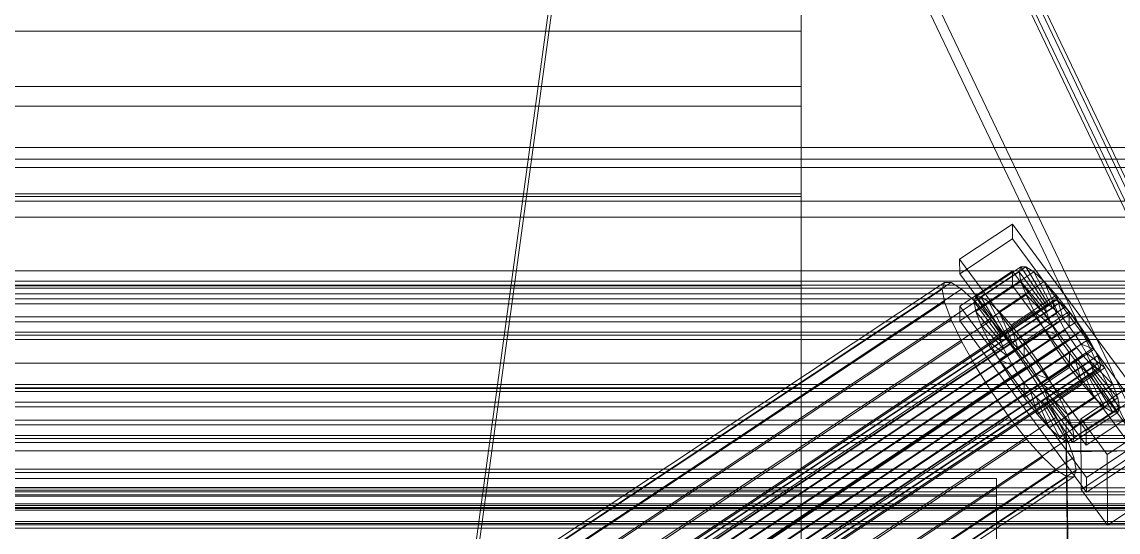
# Model space of a CAD drawing. Header units: millimetres. Extents: x -1970 to 59977, y -50268 to 6837.
# Drawn here: x 130.5 to 369, y -32483.7 to -32372.7 of the extents above; entities that cross this region are included whole.
import ezdxf

# ---------------------------------------------------------------- set-up
doc = ezdxf.new("R2010")
doc.units = ezdxf.units.MM
for name, color, linetype, lineweight in [('frontal_C01', 7, 'Continuous', 0), ('frontal_C02', 7, 'Continuous', 0), ('frontal_C03', 7, 'Continuous', 0), ('frontal_C03-dry', 7, 'Continuous', 0)]:
    doc.layers.add(name, color=color, linetype=linetype, lineweight=lineweight)

msp = doc.modelspace()

# ---------------------------------------------------------------- linework, layer by layer
at = {"layer": 'frontal_C01'}
for p, q in [((420.886, -32512.326), (280.886, -32218.645)), ((420.886, -32517.449), (280.886, -32223.768)), ((299.114, -32258.872), (439.114, -32552.554)), ((439.114, -32557.676), (299.114, -32263.995)), ((420.886, -32560.352), (280.886, -32266.671)), ((420.886, -32565.475), (280.886, -32271.794)), ((228.298, -32493.072), (250, -32333.634)), ((250, -32339.322), (228.298, -32498.76)), ((300, -32348.614), (300, -32374.772)), ((300, -32391.081), (300, -32360.146)), ((300, -32374.772), (-300, -32374.772)), ((300, -32374.772), (300, -32410.142)), ((300, -32391.081), (-300, -32391.081)), ((300, -32430.117), (300, -32391.081)), ((300, -32410.142), (-300, -32410.142)), ((300, -32410.142), (300, -32452.313)), ((334.501, -32424.322), (345.969, -32416.71)), ((345.969, -32416.71), (345.981, -32419.912)), ((345.969, -32416.71), (373.501, -32453.949)), ((345.981, -32419.912), (334.513, -32427.524)), ((373.513, -32457.151), (345.981, -32419.912)), ((334.513, -32427.524), (334.501, -32424.322)), ((362.033, -32461.561), (334.501, -32424.322)), ((338.005, -32432.533), (347.835, -32426.008)), ((339.088, -32432.538), (348.918, -32426.014)), ((347.835, -32426.008), (347.47, -32427.081)), ((348.918, -32426.014), (347.835, -32426.008)), ((347.835, -32426.008), (353.378, -32434.331)), ((350.645, -32427.096), (348.918, -32426.014)), ((348.918, -32426.014), (353.892, -32434.333)), ((334.513, -32427.524), (362.045, -32464.762)), ((334.539, -32434.567), (346.008, -32426.956)), ((337.64, -32433.605), (347.47, -32427.081)), ((340.816, -32433.621), (350.645, -32427.096)), ((346.008, -32426.956), (346.02, -32430.157)), ((346.008, -32426.956), (373.539, -32464.195)), ((347.47, -32427.081), (353.205, -32434.839)), ((347.47, -32427.081), (347.847, -32429.157)), ((352.899, -32429.183), (350.645, -32427.096)), ((350.645, -32427.096), (354.71, -32434.846)), ((300, -32430.117), (-300, -32430.117)), ((146.383, -32553.146), (330.692, -32430.815)), ((146.872, -32551.713), (331.181, -32429.381)), ((148.32, -32551.72), (332.629, -32429.388)), ((150.629, -32553.167), (334.938, -32430.836)), ((300, -32474.592), (300, -32430.117)), ((331.181, -32429.381), (330.692, -32430.815)), ((330.692, -32430.815), (331.197, -32433.591)), ((332.629, -32429.388), (331.181, -32429.381)), ((334.938, -32430.836), (332.629, -32429.388)), ((346.02, -32430.157), (334.551, -32437.769)), ((337.95, -32433.624), (334.938, -32430.836)), ((338.017, -32435.682), (347.847, -32429.157)), ((343.069, -32435.707), (352.899, -32429.183)), ((373.551, -32467.396), (346.02, -32430.157)), ((347.847, -32429.157), (353.384, -32435.822)), ((347.847, -32429.157), (348.941, -32432.097)), ((355.525, -32432.13), (352.899, -32429.183)), ((352.899, -32429.183), (355.777, -32435.834)), ((141.045, -32575.656), (354.844, -32433.751)), ((141.218, -32575.148), (355.017, -32433.243)), ((141.731, -32575.15), (355.53, -32433.246)), ((142.549, -32575.663), (356.348, -32433.759)), ((146.887, -32555.922), (331.197, -32433.591)), ((153.641, -32555.956), (337.95, -32433.624)), ((331.197, -32433.591), (332.659, -32437.521)), ((337.64, -32433.605), (338.005, -32432.533)), ((343.376, -32441.363), (337.64, -32433.605)), ((338.017, -32435.682), (337.64, -32433.605)), ((341.461, -32437.565), (337.95, -32433.624)), ((343.549, -32440.855), (338.005, -32432.533)), ((338.005, -32432.533), (339.088, -32432.538)), ((344.062, -32440.858), (339.088, -32432.538)), ((339.088, -32432.538), (340.816, -32433.621)), ((339.111, -32438.621), (348.941, -32432.097)), ((344.88, -32441.371), (340.816, -32433.621)), ((340.816, -32433.621), (343.069, -32435.707)), ((345.695, -32438.654), (355.525, -32432.13)), ((348.941, -32432.097), (353.902, -32437.215)), ((348.941, -32432.097), (350.678, -32435.7)), ((355.017, -32433.243), (354.844, -32433.751)), ((354.844, -32433.751), (355.022, -32434.735)), ((355.53, -32433.246), (355.017, -32433.243)), ((358.345, -32435.738), (355.525, -32432.13)), ((355.525, -32432.13), (357.021, -32437.231)), ((356.348, -32433.759), (355.53, -32433.246)), ((357.415, -32434.747), (356.348, -32433.759)), ((141.224, -32576.64), (355.022, -32434.735)), ((141.742, -32578.032), (355.541, -32436.128)), ((143.617, -32576.651), (357.415, -32434.747)), ((144.861, -32578.048), (358.659, -32436.143)), ((334.551, -32437.769), (334.539, -32434.567)), ((362.071, -32471.806), (334.539, -32434.567)), ((343.554, -32442.347), (338.017, -32435.682)), ((339.111, -32438.621), (338.017, -32435.682)), ((340.848, -32442.224), (350.678, -32435.7)), ((345.947, -32442.359), (343.069, -32435.707)), ((343.069, -32435.707), (345.695, -32438.654)), ((353.205, -32434.839), (343.376, -32441.363)), ((353.378, -32434.331), (343.549, -32440.855)), ((353.384, -32435.822), (343.554, -32442.347)), ((353.892, -32434.333), (344.062, -32440.858)), ((354.71, -32434.846), (344.88, -32441.371)), ((355.777, -32435.834), (345.947, -32442.359)), ((358.345, -32435.738), (348.515, -32442.262)), ((350.678, -32435.7), (354.725, -32438.921)), ((350.678, -32435.7), (352.938, -32439.719)), ((353.205, -32434.839), (353.378, -32434.331)), ((353.384, -32435.822), (353.205, -32434.839)), ((353.378, -32434.331), (353.892, -32434.333)), ((353.902, -32437.215), (353.384, -32435.822)), ((353.892, -32434.333), (354.71, -32434.846)), ((354.71, -32434.846), (355.777, -32435.834)), ((355.022, -32434.735), (355.541, -32436.128)), ((355.541, -32436.128), (356.363, -32437.834)), ((355.777, -32435.834), (357.021, -32437.231)), ((358.659, -32436.143), (357.415, -32434.747)), ((358.357, -32438.94), (358.345, -32435.738)), ((361.166, -32439.76), (358.345, -32435.738)), ((359.995, -32437.852), (358.659, -32436.143)), ((142.565, -32579.738), (356.363, -32437.834)), ((359.995, -32437.852), (146.196, -32579.757)), ((148.35, -32559.852), (332.659, -32437.521)), ((157.152, -32559.896), (341.461, -32437.565)), ((332.659, -32437.521), (334.981, -32442.337)), ((334.551, -32437.769), (362.083, -32475.008)), ((345.231, -32442.388), (341.461, -32437.565)), ((353.902, -32437.215), (344.073, -32443.739)), ((357.021, -32437.231), (347.191, -32443.755)), ((354.725, -32438.921), (353.902, -32437.215)), ((356.363, -32437.834), (357.434, -32439.738)), ((357.021, -32437.231), (358.357, -32438.94)), ((361.332, -32439.757), (359.995, -32437.852)), ((143.635, -32581.642), (357.434, -32439.738)), ((147.533, -32581.662), (361.332, -32439.757)), ((344.073, -32443.739), (339.111, -32438.621)), ((340.848, -32442.224), (339.111, -32438.621)), ((343.108, -32446.243), (352.938, -32439.719)), ((343.549, -32440.855), (343.376, -32441.363)), ((344.062, -32440.858), (343.549, -32440.855)), ((344.88, -32441.371), (344.062, -32440.858)), ((354.725, -32438.921), (344.895, -32445.446)), ((347.191, -32443.755), (345.695, -32438.654)), ((345.695, -32438.654), (348.515, -32442.262)), ((355.796, -32440.825), (345.966, -32447.35)), ((348.527, -32445.464), (358.357, -32438.94)), ((359.693, -32440.845), (349.863, -32447.369)), ((351.336, -32446.284), (361.166, -32439.76)), ((352.938, -32439.719), (355.796, -32440.825)), ((352.938, -32439.719), (355.569, -32443.882)), ((355.796, -32440.825), (354.725, -32438.921)), ((357.042, -32442.797), (355.796, -32440.825)), ((357.434, -32439.738), (358.68, -32441.71)), ((358.357, -32438.94), (359.693, -32440.845)), ((361.166, -32439.76), (359.693, -32440.845)), ((359.693, -32440.845), (360.939, -32442.817)), ((363.797, -32443.923), (361.166, -32439.76)), ((362.578, -32441.729), (361.332, -32439.757)), ((144.881, -32583.614), (358.68, -32441.71)), ((148.779, -32583.634), (362.578, -32441.729)), ((150.672, -32564.668), (334.981, -32442.337)), ((345.231, -32442.388), (160.922, -32564.719)), ((334.981, -32442.337), (338.003, -32447.71)), ((344.895, -32445.446), (340.848, -32442.224)), ((343.108, -32446.243), (340.848, -32442.224)), ((343.376, -32441.363), (343.554, -32442.347)), ((343.554, -32442.347), (344.073, -32443.739)), ((345.947, -32442.359), (344.88, -32441.371)), ((349.002, -32447.765), (345.231, -32442.388)), ((347.191, -32443.755), (345.947, -32442.359)), ((357.042, -32442.797), (347.212, -32449.322)), ((348.515, -32442.262), (348.527, -32445.464)), ((348.515, -32442.262), (351.336, -32446.284)), ((360.939, -32442.817), (351.109, -32449.341)), ((355.569, -32443.882), (357.042, -32442.797)), ((358.378, -32444.703), (357.042, -32442.797)), ((358.68, -32441.71), (360.017, -32443.615)), ((363.797, -32443.923), (360.939, -32442.817)), ((360.939, -32442.817), (362.01, -32444.721)), ((363.648, -32443.633), (362.578, -32441.729)), ((146.218, -32585.52), (360.017, -32443.615)), ((147.554, -32587.229), (361.352, -32445.324)), ((149.85, -32585.538), (363.648, -32443.633)), ((150.672, -32587.244), (364.471, -32445.34)), ((344.073, -32443.739), (344.895, -32445.446)), ((344.895, -32445.446), (345.966, -32447.35)), ((345.739, -32450.406), (355.569, -32443.882)), ((348.527, -32445.464), (347.191, -32443.755)), ((349.863, -32447.369), (348.527, -32445.464)), ((358.378, -32444.703), (348.548, -32451.227)), ((362.01, -32444.721), (352.18, -32451.245)), ((353.967, -32450.447), (363.797, -32443.923)), ((355.569, -32443.882), (358.39, -32447.904)), ((358.39, -32447.904), (358.378, -32444.703)), ((359.714, -32446.412), (358.378, -32444.703)), ((360.017, -32443.615), (361.352, -32445.324)), ((361.352, -32445.324), (362.596, -32446.72)), ((366.057, -32447.943), (362.01, -32444.721)), ((362.01, -32444.721), (362.833, -32446.427)), ((364.471, -32445.34), (363.648, -32443.633)), ((366.057, -32447.943), (363.797, -32443.923)), ((364.989, -32446.732), (364.471, -32445.34)), ((148.798, -32588.625), (362.596, -32446.72)), ((149.865, -32589.613), (363.664, -32447.708)), ((151.191, -32588.637), (364.989, -32446.732)), ((151.369, -32589.62), (365.168, -32447.716)), ((153.694, -32570.042), (338.003, -32447.71)), ((164.693, -32570.096), (349.002, -32447.765)), ((338.003, -32447.71), (341.52, -32453.275)), ((345.966, -32447.35), (343.108, -32446.243)), ((345.739, -32450.406), (343.108, -32446.243)), ((345.966, -32447.35), (347.212, -32449.322)), ((348.56, -32454.429), (358.39, -32447.904)), ((352.519, -32453.33), (349.002, -32447.765)), ((349.863, -32447.369), (351.336, -32446.284)), ((351.109, -32449.341), (349.863, -32447.369)), ((359.714, -32446.412), (349.884, -32452.936)), ((360.958, -32447.808), (351.128, -32454.332)), ((351.336, -32446.284), (353.967, -32450.447)), ((362.833, -32446.427), (353.003, -32452.951)), ((363.351, -32447.82), (353.521, -32454.344)), ((356.228, -32454.467), (366.057, -32447.943)), ((358.39, -32447.904), (361.21, -32451.512)), ((361.21, -32451.512), (359.714, -32446.412)), ((360.958, -32447.808), (359.714, -32446.412)), ((363.836, -32454.46), (360.958, -32447.808)), ((362.025, -32448.796), (360.958, -32447.808)), ((362.596, -32446.72), (363.664, -32447.708)), ((367.794, -32451.545), (362.833, -32446.427)), ((362.833, -32446.427), (363.351, -32447.82)), ((368.888, -32454.485), (363.351, -32447.82)), ((363.351, -32447.82), (363.53, -32448.803)), ((363.664, -32447.708), (364.482, -32448.221)), ((365.168, -32447.716), (364.989, -32446.732)), ((364.995, -32448.224), (365.168, -32447.716)), ((367.794, -32451.545), (366.057, -32447.943)), ((150.683, -32590.126), (364.482, -32448.221)), ((151.196, -32590.128), (364.995, -32448.224)), ((347.212, -32449.322), (345.739, -32450.406)), ((348.56, -32454.429), (345.739, -32450.406)), ((347.212, -32449.322), (348.548, -32451.227)), ((352.18, -32451.245), (351.109, -32449.341)), ((351.109, -32449.341), (353.967, -32450.447)), ((362.025, -32448.796), (352.196, -32455.32)), ((362.843, -32449.309), (353.014, -32455.833)), ((363.357, -32449.311), (353.527, -32455.836)), ((363.53, -32448.803), (353.7, -32455.328)), ((353.967, -32450.447), (356.228, -32454.467)), ((366.09, -32456.546), (362.025, -32448.796)), ((362.843, -32449.309), (362.025, -32448.796)), ((367.817, -32457.628), (362.843, -32449.309)), ((363.357, -32449.311), (362.843, -32449.309)), ((363.53, -32448.803), (363.357, -32449.311)), ((368.9, -32457.634), (363.357, -32449.311)), ((369.265, -32456.561), (363.53, -32448.803)), ((364.482, -32448.221), (364.995, -32448.224)), ((-300, -32452.313), (300, -32452.313)), ((300, -32452.313), (300, -32498.412)), ((348.548, -32451.227), (348.56, -32454.429)), ((348.548, -32451.227), (349.884, -32452.936)), ((351.38, -32458.037), (361.21, -32451.512)), ((353.003, -32452.951), (352.18, -32451.245)), ((352.18, -32451.245), (356.228, -32454.467)), ((357.964, -32458.069), (367.794, -32451.545)), ((360.882, -32459.049), (372.35, -32451.437)), ((361.21, -32451.512), (363.836, -32454.46)), ((368.888, -32454.485), (367.794, -32451.545)), ((157.211, -32575.607), (341.52, -32453.275)), ((168.21, -32575.662), (352.519, -32453.33)), ((341.52, -32453.275), (345.291, -32458.653)), ((351.38, -32458.037), (348.56, -32454.429)), ((349.884, -32452.936), (351.38, -32458.037)), ((349.884, -32452.936), (351.128, -32454.332)), ((351.128, -32454.332), (354.006, -32460.984)), ((351.128, -32454.332), (352.196, -32455.32)), ((355.541, -32458.704), (352.519, -32453.33)), ((353.521, -32454.344), (353.003, -32452.951)), ((353.003, -32452.951), (357.964, -32458.069)), ((353.7, -32455.328), (353.521, -32454.344)), ((353.521, -32454.344), (359.058, -32461.009)), ((354.006, -32460.984), (363.836, -32454.46)), ((356.228, -32454.467), (357.964, -32458.069)), ((359.058, -32461.009), (368.888, -32454.485)), ((373.501, -32453.949), (362.033, -32461.561)), ((363.836, -32454.46), (366.09, -32456.546)), ((369.265, -32456.561), (368.888, -32454.485)), ((352.196, -32455.32), (356.26, -32463.07)), ((352.196, -32455.32), (353.014, -32455.833)), ((353.014, -32455.833), (357.987, -32464.153)), ((353.014, -32455.833), (353.527, -32455.836)), ((353.527, -32455.836), (353.7, -32455.328)), ((353.527, -32455.836), (359.07, -32464.158)), ((353.7, -32455.328), (359.436, -32463.086)), ((356.26, -32463.07), (366.09, -32456.546)), ((357.987, -32464.153), (367.817, -32457.628)), ((359.07, -32464.158), (368.9, -32457.634)), ((359.436, -32463.086), (369.265, -32456.561)), ((362.045, -32464.762), (373.513, -32457.151)), ((366.09, -32456.546), (367.817, -32457.628)), ((367.817, -32457.628), (368.9, -32457.634)), ((368.9, -32457.634), (369.265, -32456.561)), ((160.982, -32580.984), (345.291, -32458.653)), ((171.232, -32581.035), (355.541, -32458.704)), ((345.291, -32458.653), (349.061, -32463.476)), ((354.006, -32460.984), (351.38, -32458.037)), ((357.863, -32463.52), (355.541, -32458.704)), ((357.646, -32459.846), (375.644, -32459.604)), ((357.646, -32466.249), (357.646, -32459.846)), ((360.514, -32651.793), (357.646, -32459.846)), ((357.964, -32458.069), (359.058, -32461.009)), ((360.939, -32474.417), (360.882, -32459.049)), ((366.618, -32466.807), (360.882, -32459.049)), ((378.086, -32459.195), (366.618, -32466.807)), ((356.26, -32463.07), (354.006, -32460.984)), ((359.058, -32461.009), (359.436, -32463.086)), ((362.033, -32461.561), (362.045, -32464.762)), ((164.752, -32585.807), (349.061, -32463.476)), ((173.554, -32585.851), (357.863, -32463.52)), ((349.061, -32463.476), (352.572, -32467.416)), ((357.987, -32464.153), (356.26, -32463.07)), ((359.326, -32467.45), (357.863, -32463.52)), ((359.07, -32464.158), (357.987, -32464.153)), ((359.436, -32463.086), (359.07, -32464.158)), ((373.539, -32464.195), (362.071, -32471.806)), ((375.644, -32466.008), (357.646, -32466.249)), ((360.514, -32658.197), (357.646, -32466.249)), ((372.408, -32466.805), (360.939, -32474.417)), ((366.618, -32466.807), (366.675, -32482.175)), ((168.263, -32589.747), (352.572, -32467.416)), ((175.016, -32589.781), (359.326, -32467.45)), ((352.572, -32467.416), (355.584, -32470.205)), ((359.83, -32470.226), (359.326, -32467.45)), ((362.083, -32475.008), (373.551, -32467.396)), ((171.275, -32592.536), (355.584, -32470.205)), ((173.584, -32593.983), (357.893, -32471.652)), ((175.032, -32593.991), (359.341, -32471.659)), ((175.521, -32592.557), (359.83, -32470.226)), ((355.584, -32470.205), (357.893, -32471.652)), ((357.893, -32471.652), (359.341, -32471.659)), ((359.341, -32471.659), (359.83, -32470.226)), ((362.071, -32471.806), (362.083, -32475.008)), ((342.5, -32472.029), (-342.5, -32472.029)), ((342.5, -32473.945), (-342.5, -32473.945)), ((342.5, -32473.945), (342.5, -32472.029)), ((342.5, -32472.029), (342.5, -32475.886)), ((342.5, -32481.341), (342.5, -32473.945)), ((342.5, -32475.886), (-342.5, -32475.886)), ((300, -32474.592), (-300, -32474.592)), ((300, -32521.477), (300, -32474.592)), ((342.5, -32475.886), (342.5, -32484.927)), ((360.939, -32474.417), (366.675, -32482.175)), ((366.675, -32482.175), (378.143, -32474.563)), ((342.5, -32481.341), (-342.5, -32481.341)), ((342.5, -32493.092), (342.5, -32481.341))]:
    msp.add_line(p, q, dxfattribs=at)
at = {"layer": 'frontal_C02'}
for p, q in [((-300, -32386.787), (300, -32386.787)), ((300, -32386.787), (300, -32550.456)), ((300, -32386.787), (300, -32410.695)), ((300, -32410.695), (-300, -32410.695)), ((300, -32574.364), (300, -32410.695))]:
    msp.add_line(p, q, dxfattribs=at)
at = {"layer": 'frontal_C03'}
for p, q in [((1250, -32400.062), (-1250, -32400.062)), ((1250, -32402.554), (-1250, -32402.554)), ((1250, -32404.381), (-1250, -32404.381)), ((1250, -32411.687), (-1250, -32411.687)), ((1250, -32415.216), (-1250, -32415.216)), ((1250, -32426.838), (-1250, -32426.838)), ((1250, -32429.109), (-1250, -32429.109)), ((1250, -32429.991), (-1250, -32429.991)), ((1250, -32430.644), (-1250, -32430.644)), ((1250, -32431.828), (-1250, -32431.828)), ((1250, -32432.952), (-1250, -32432.952)), ((-1250, -32434.009), (1250, -32434.009)), ((1250, -32436.861), (-1250, -32436.861)), ((1250, -32437.918), (-1250, -32437.918)), ((1250, -32440.226), (-1250, -32440.226)), ((1250, -32440.879), (-1250, -32440.879)), ((1250, -32441.761), (-1250, -32441.761)), ((1250, -32446.975), (-1250, -32446.975)), ((1250, -32451.567), (-1250, -32451.567)), ((1250, -32452.448), (-1250, -32452.448)), ((1250, -32453.087), (-1250, -32453.087)), ((1250, -32453.102), (-1250, -32453.102)), ((1250, -32455.409), (-1250, -32455.409)), ((-1250, -32456.467), (1250, -32456.467)), ((1250, -32459.319), (-1250, -32459.319)), ((1250, -32460.376), (-1250, -32460.376)), ((1250, -32462.683), (-1250, -32462.683)), ((1250, -32463.337), (-1250, -32463.337)), ((1250, -32464.218), (-1250, -32464.218)), ((1250, -32470.726), (-1250, -32470.726)), ((1250, -32474.025), (-1250, -32474.025)), ((1250, -32474.906), (-1250, -32474.906)), ((1250, -32475.56), (-1250, -32475.56)), ((1570, -32478.303), (-1570, -32478.303)), ((1570, -32478.562), (-1570, -32478.562)), ((-1250, -32477.542), (1250, -32477.542)), ((1250, -32477.867), (-1250, -32477.867)), ((-1250, -32478.924), (1250, -32478.924)), ((1570, -32481.347), (-1570, -32481.347)), ((1570, -32482.085), (-1570, -32482.085)), ((1250, -32481.776), (-1250, -32481.776)), ((1250, -32482.834), (-1250, -32482.834))]:
    msp.add_line(p, q, dxfattribs=at)
at = {"layer": 'frontal_C03-dry'}
for p, q in [((-1290, -32466), (1290, -32466)), ((1290, -32470), (-1290, -32470))]:
    msp.add_line(p, q, dxfattribs=at)

doc.saveas('drawing.dxf')
